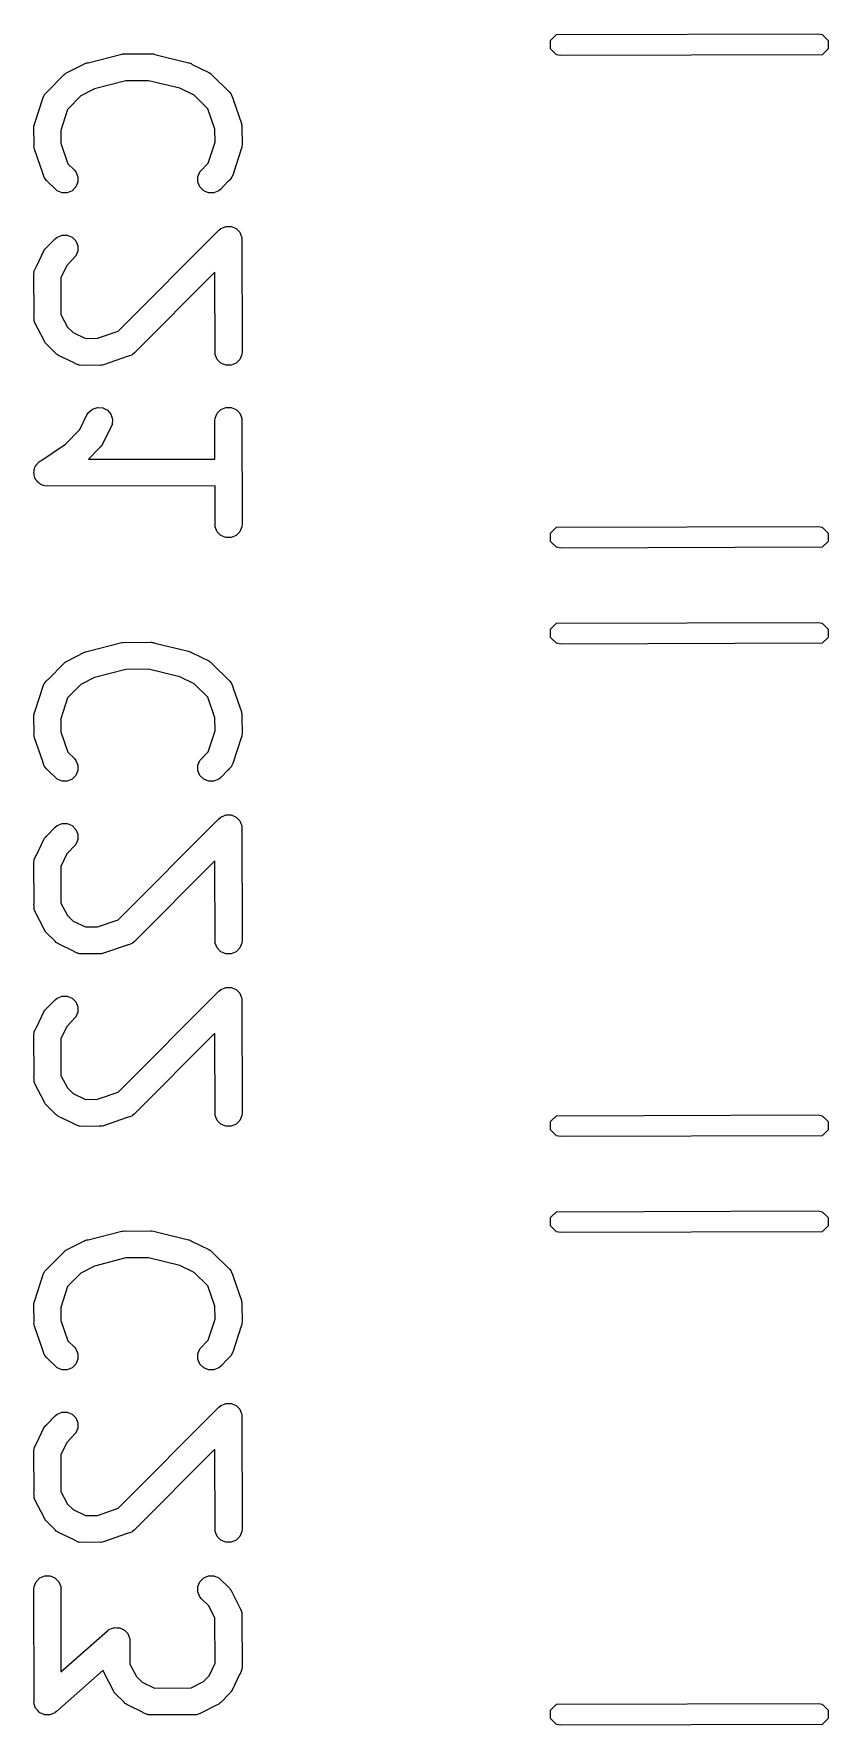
# Model space of a CAD drawing. Extents: x 195 to 310, y -208 to -141.
# Drawn here: x 230.38 to 234.77, y -183.92 to -174.58 of the extents above; entities that cross this region are included whole.
import ezdxf

# ---------------------------------------------------------------- set-up
doc = ezdxf.new("R2010")
doc.units = 0
doc.layers.add('BLACK', color=7, linetype='CONTINUOUS')

msp = doc.modelspace()

# ---------------------------------------------------------------- linework, layer by layer
at = {"layer": 'BLACK', "linetype": 'CONTINUOUS'}
for p, q in [((233.233315, -174.617039), (233.265787, -174.584567)), ((233.233315, -174.662961), (233.233315, -174.617039)), ((233.265787, -174.584567), (234.711252, -174.58)), ((234.711252, -174.58), (234.734213, -174.584567)), ((234.734213, -174.584567), (234.766685, -174.617039)), ((234.766685, -174.617039), (234.766685, -174.662961)), ((230.564823, -174.79407), (230.659373, -174.745382)), ((230.659373, -174.745382), (230.660442, -174.744972)), ((230.660442, -174.744972), (230.660878, -174.74465)), ((230.660878, -174.74465), (230.662121, -174.74433)), ((230.662121, -174.74433), (230.673104, -174.740127)), ((230.673104, -174.740127), (230.680501, -174.739601)), ((230.680501, -174.739601), (230.8652, -174.692084)), ((230.8652, -174.692084), (230.867736, -174.691708)), ((230.867736, -174.691708), (230.868758, -174.691286)), ((230.868758, -174.691286), (230.870719, -174.691268)), ((230.870719, -174.691268), (230.879744, -174.689934)), ((230.879744, -174.689934), (230.887667, -174.691112)), ((230.887667, -174.691112), (231.026247, -174.689845)), ((231.026247, -174.689845), (231.0288, -174.690096)), ((231.0288, -174.690096), (231.029893, -174.689934)), ((231.029893, -174.689934), (231.031764, -174.690388)), ((231.031764, -174.690388), (231.040879, -174.691286)), ((231.040879, -174.691286), (231.048547, -174.694462)), ((231.048547, -174.694462), (231.234913, -174.739703)), ((231.234913, -174.739703), (231.235992, -174.740088)), ((231.235992, -174.740088), (231.236532, -174.740127)), ((231.236532, -174.740127), (231.237739, -174.740712)), ((231.237739, -174.740712), (231.248759, -174.74465)), ((231.248759, -174.74465), (231.25427, -174.748734)), ((231.25427, -174.748734), (231.345502, -174.793001)), ((233.265787, -174.695433), (233.233315, -174.662961)), ((233.288748, -174.7), (233.265787, -174.695433)), ((234.734213, -174.695433), (233.288748, -174.7)), ((234.766685, -174.662961), (234.734213, -174.695433)), ((230.458158, -174.89522), (230.544643, -174.80705)), ((230.544643, -174.80705), (230.550393, -174.802329)), ((230.550393, -174.802329), (230.551692, -174.800833)), ((230.551692, -174.800833), (230.553102, -174.800106)), ((230.553102, -174.800106), (230.556008, -174.797722)), ((230.556008, -174.797722), (230.564823, -174.79407)), ((230.887645, -174.839806), (230.714215, -174.884424)), ((231.012417, -174.838664), (230.887645, -174.839806)), ((231.18554, -174.88069), (231.012417, -174.838664)), ((231.345502, -174.793001), (231.351798, -174.796964)), ((231.351798, -174.796964), (231.353628, -174.797722)), ((231.353628, -174.797722), (231.354748, -174.79882)), ((231.354748, -174.79882), (231.357945, -174.800833)), ((231.357945, -174.800833), (231.364468, -174.808355)), ((231.364468, -174.808355), (231.460233, -174.902288)), ((230.385138, -175.074182), (230.431287, -174.931604)), ((230.431287, -174.931604), (230.437281, -174.918179)), ((230.437281, -174.918179), (230.439046, -174.916143)), ((230.439046, -174.916143), (230.440078, -174.913653)), ((230.440078, -174.913653), (230.449826, -174.903714)), ((230.449826, -174.903714), (230.456455, -174.896072)), ((230.456455, -174.896072), (230.458158, -174.89522)), ((230.63908, -174.923115), (230.56629, -174.997324)), ((230.714215, -174.884424), (230.63908, -174.923115)), ((231.26535, -174.919416), (231.18554, -174.88069)), ((231.341076, -174.993693), (231.26535, -174.919416)), ((231.460233, -174.902288), (231.469561, -174.913653)), ((231.469561, -174.913653), (231.470592, -174.916143)), ((231.470592, -174.916143), (231.472357, -174.918178)), ((231.472357, -174.918178), (231.476802, -174.931136)), ((231.476802, -174.931136), (231.480759, -174.940689)), ((230.56629, -174.997324), (230.528767, -175.113251)), ((231.379934, -175.106963), (231.341076, -174.993693)), ((231.480759, -174.940689), (231.480759, -174.942669)), ((231.480759, -174.942669), (231.52597, -175.07446)), ((230.379819, -175.098178), (230.380548, -175.090772)), ((230.381069, -175.193495), (230.379819, -175.098178)), ((230.380408, -175.088798), (230.380889, -175.087311)), ((230.380548, -175.090772), (230.380408, -175.088798)), ((230.380889, -175.087311), (230.38126, -175.083546)), ((230.38126, -175.083546), (230.385138, -175.074182)), ((230.528767, -175.113251), (230.529703, -175.184629)), ((231.38087, -175.178342), (231.379934, -175.106963)), ((231.52597, -175.07446), (231.527619, -175.081715)), ((231.527619, -175.081715), (231.528378, -175.083546)), ((231.528378, -175.083546), (231.528398, -175.085142)), ((231.528398, -175.085142), (231.52923, -175.088797)), ((231.52923, -175.088797), (231.528568, -175.098097)), ((231.528568, -175.098097), (231.529819, -175.193416)), ((230.380408, -175.202796), (230.381069, -175.193495)), ((230.381239, -175.20645), (230.380408, -175.202796)), ((230.38126, -175.208048), (230.381239, -175.20645)), ((230.382018, -175.209879), (230.38126, -175.208048)), ((230.383668, -175.217133), (230.382018, -175.209879)), ((230.428879, -175.348923), (230.383668, -175.217133)), ((230.529703, -175.184629), (230.568368, -175.297337)), ((231.343262, -175.294534), (231.38087, -175.178342)), ((231.5245, -175.217408), (231.478351, -175.35999)), ((231.528378, -175.208048), (231.5245, -175.217408)), ((231.528748, -175.204284), (231.528378, -175.208048)), ((231.52923, -175.202797), (231.528748, -175.204284)), ((231.529819, -175.193416), (231.529089, -175.200822)), ((231.529089, -175.200822), (231.52923, -175.202797)), ((230.568368, -175.297337), (230.60309, -175.330859)), ((231.29722, -175.342224), (231.343262, -175.294534)), ((230.428879, -175.350904), (230.428879, -175.348923)), ((230.432834, -175.360453), (230.428879, -175.350904)), ((230.437281, -175.373415), (230.432834, -175.360453)), ((230.439046, -175.37545), (230.437281, -175.373415)), ((230.440078, -175.377941), (230.439046, -175.37545)), ((230.449405, -175.389306), (230.440078, -175.377941)), ((230.508389, -175.446252), (230.449405, -175.389306)), ((230.60309, -175.330859), (230.612417, -175.342224)), ((230.612417, -175.342224), (230.623616, -175.36926)), ((230.623616, -175.398523), (230.612417, -175.425559)), ((230.623616, -175.36926), (230.623616, -175.398523)), ((231.286021, -175.36926), (231.29722, -175.342224)), ((231.286021, -175.398523), (231.286021, -175.36926)), ((231.297219, -175.425559), (231.286021, -175.398523)), ((231.452027, -175.3961), (231.412612, -175.436926)), ((231.453183, -175.395523), (231.452027, -175.3961)), ((231.458466, -175.389431), (231.453183, -175.395523)), ((231.46956, -175.377941), (231.458466, -175.389431)), ((231.47059, -175.375452), (231.46956, -175.377941)), ((231.472357, -175.373416), (231.47059, -175.375452)), ((231.478351, -175.35999), (231.472357, -175.373416)), ((230.535425, -175.457451), (230.508389, -175.446252)), ((230.564688, -175.457451), (230.535425, -175.457451)), ((230.591724, -175.446252), (230.564688, -175.457451)), ((230.612417, -175.425559), (230.591724, -175.446252)), ((231.317912, -175.446252), (231.297219, -175.425559)), ((231.344948, -175.457451), (231.317912, -175.446252)), ((231.374211, -175.457451), (231.344948, -175.457451)), ((231.401247, -175.446253), (231.374211, -175.457451)), ((231.412612, -175.436926), (231.401247, -175.446253)), ((230.845599, -176.22233), (231.401786, -175.664193)), ((231.401786, -175.664193), (231.413151, -175.654865)), ((231.413151, -175.654865), (231.432268, -175.646946)), ((231.432268, -175.646946), (231.440187, -175.643667)), ((231.440187, -175.643667), (231.469451, -175.643667)), ((231.469451, -175.643667), (231.496487, -175.654866)), ((231.496487, -175.654866), (231.51718, -175.675558)), ((231.51718, -175.675558), (231.523694, -175.691286)), ((230.435356, -175.778923), (230.43932, -175.772623)), ((230.43932, -175.772623), (230.440078, -175.770796)), ((230.440078, -175.770796), (230.441208, -175.769625)), ((230.441208, -175.769625), (230.443188, -175.76648)), ((230.443188, -175.76648), (230.449682, -175.760847)), ((230.449682, -175.760847), (230.497024, -175.711812)), ((230.497024, -175.711812), (230.508389, -175.702485)), ((230.508389, -175.702485), (230.535425, -175.691286)), ((230.535425, -175.691286), (230.564688, -175.691286)), ((230.564688, -175.691286), (230.591724, -175.702485)), ((230.591724, -175.702485), (230.612417, -175.723178)), ((230.612417, -175.723178), (230.623616, -175.750214)), ((230.623616, -175.750214), (230.623616, -175.779477)), ((231.523694, -175.691286), (231.528378, -175.702594)), ((231.528378, -175.702594), (231.529819, -176.336273)), ((230.388786, -175.874899), (230.392459, -175.866034)), ((230.392459, -175.866034), (230.393681, -175.864811)), ((230.393681, -175.864811), (230.435356, -175.778923)), ((230.561871, -175.858867), (230.528574, -175.927489)), ((230.612417, -175.806513), (230.561871, -175.858867)), ((230.623616, -175.779477), (230.612417, -175.806513)), ((230.379819, -175.907702), (230.38126, -175.89307)), ((230.381111, -176.134306), (230.379819, -175.907702)), ((230.38126, -175.89307), (230.382291, -175.89058)), ((230.382291, -175.89058), (230.382482, -175.887893)), ((230.382482, -175.887893), (230.388786, -175.874899)), ((230.528574, -175.927489), (230.52973, -176.130225)), ((231.380226, -175.896327), (230.936423, -176.341687)), ((231.38126, -176.350905), (231.380226, -175.896327)), ((230.380408, -176.136416), (230.381111, -176.134306)), ((230.381185, -176.147358), (230.380408, -176.136416)), ((230.38126, -176.160429), (230.381185, -176.147358)), ((230.52973, -176.130225), (230.565133, -176.198976)), ((230.382291, -176.162918), (230.38126, -176.160429)), ((230.382482, -176.165606), (230.382291, -176.162918)), ((230.387737, -176.179338), (230.382482, -176.165606)), ((230.436429, -176.273894), (230.387737, -176.179338)), ((230.565133, -176.198976), (230.596461, -176.229221)), ((230.596461, -176.229221), (230.66457, -176.262269)), ((230.731746, -176.261388), (230.845599, -176.22233)), ((230.440078, -176.282703), (230.436429, -176.273894)), ((230.44246, -176.285605), (230.440078, -176.282703)), ((230.443188, -176.287019), (230.44246, -176.285605)), ((230.444686, -176.288318), (230.443188, -176.287019)), ((230.449405, -176.294068), (230.444686, -176.288318)), ((230.49844, -176.341409), (230.449405, -176.294068)), ((230.66457, -176.262269), (230.731746, -176.261388)), ((231.529819, -176.336273), (231.528378, -176.350905)), ((230.504073, -176.347904), (230.49844, -176.341409)), ((230.507218, -176.349883), (230.504073, -176.347904)), ((230.508389, -176.351014), (230.507218, -176.349883)), ((230.510216, -176.351771), (230.508389, -176.351014)), ((230.516516, -176.355736), (230.510216, -176.351771)), ((230.602405, -176.397411), (230.516516, -176.355736)), ((230.603627, -176.398633), (230.602405, -176.397411)), ((230.612486, -176.402302), (230.603627, -176.398633)), ((230.625485, -176.40861), (230.612486, -176.402302)), ((230.628174, -176.408801), (230.625485, -176.40861)), ((230.630663, -176.409832), (230.628174, -176.408801)), ((230.645295, -176.411273), (230.630663, -176.409832)), ((230.740612, -176.410022), (230.645295, -176.411273)), ((230.749913, -176.410684), (230.740612, -176.410022)), ((230.753567, -176.409852), (230.749913, -176.410684)), ((230.755165, -176.409832), (230.753567, -176.409852)), ((230.756996, -176.409073), (230.755165, -176.409832)), ((230.76425, -176.407424), (230.756996, -176.409073)), ((230.89604, -176.362213), (230.76425, -176.407424)), ((230.898021, -176.362213), (230.89604, -176.362213)), ((230.90757, -176.358257), (230.898021, -176.362213)), ((230.920532, -176.353811), (230.90757, -176.358257)), ((230.922567, -176.352045), (230.920532, -176.353811)), ((230.925058, -176.351014), (230.922567, -176.352045)), ((230.936423, -176.341687), (230.925058, -176.351014)), ((231.392459, -176.377941), (231.38126, -176.350905)), ((231.413151, -176.398633), (231.392459, -176.377941)), ((231.440187, -176.409832), (231.413151, -176.398633)), ((231.469451, -176.409832), (231.440187, -176.409832)), ((231.496487, -176.398633), (231.469451, -176.409832)), ((231.517179, -176.377941), (231.496487, -176.398633)), ((231.528378, -176.350905), (231.517179, -176.377941)), ((230.633581, -176.765853), (230.673451, -176.683685)), ((230.673451, -176.683685), (230.681283, -176.671242)), ((230.681283, -176.671242), (230.703391, -176.652069)), ((230.703391, -176.652069), (230.731152, -176.642815)), ((230.731152, -176.642815), (230.760342, -176.644889)), ((230.760342, -176.644889), (230.786517, -176.657977)), ((230.786517, -176.657977), (230.80569, -176.680084)), ((230.80569, -176.680084), (230.814944, -176.707846)), ((230.814944, -176.707846), (230.81287, -176.737036)), ((231.379819, -176.717226), (231.38126, -176.702594)), ((231.38126, -176.702594), (231.392459, -176.675558)), ((231.392459, -176.675558), (231.413151, -176.654866)), ((231.413151, -176.654866), (231.440187, -176.643667)), ((231.440187, -176.643667), (231.469451, -176.643667)), ((231.469451, -176.643667), (231.496487, -176.654866)), ((231.496487, -176.654866), (231.517179, -176.675558)), ((231.517179, -176.675558), (231.528378, -176.702594)), ((231.528378, -176.702594), (231.529819, -177.288654)), ((230.554825, -176.846144), (230.633581, -176.765853)), ((230.81287, -176.737036), (230.759996, -176.846005)), ((231.380337, -176.928045), (231.379819, -176.717226)), ((230.419238, -176.938058), (230.554825, -176.846144)), ((230.744646, -176.864967), (230.6818, -176.929037)), ((230.752164, -176.858448), (230.744646, -176.864967)), ((230.754174, -176.855254), (230.752164, -176.858448)), ((230.755275, -176.854132), (230.754174, -176.855254)), ((230.756033, -176.852299), (230.755275, -176.854132)), ((230.759996, -176.846005), (230.756033, -176.852299)), ((230.38126, -176.988308), (230.384101, -176.981447)), ((230.38126, -176.995656), (230.38126, -176.988308)), ((230.384101, -176.981447), (230.385558, -176.974167)), ((230.385558, -176.974167), (230.389646, -176.968061)), ((230.389646, -176.968061), (230.392459, -176.961272)), ((230.392459, -176.961272), (230.397709, -176.956021)), ((230.397709, -176.956021), (230.401841, -176.949852)), ((230.401841, -176.949852), (230.408168, -176.945562)), ((230.408168, -176.945562), (230.413151, -176.94058)), ((230.413151, -176.94058), (230.419238, -176.938058)), ((230.6818, -176.929037), (231.380337, -176.928045)), ((230.379819, -177.002861), (230.38126, -176.995656)), ((230.38126, -177.010145), (230.379819, -177.002861)), ((230.38126, -177.017572), (230.38126, -177.010145)), ((230.384072, -177.02436), (230.38126, -177.017572)), ((230.385498, -177.031569), (230.384072, -177.02436)), ((230.389617, -177.037747), (230.385498, -177.031569)), ((230.392459, -177.044608), (230.389617, -177.037747)), ((230.397654, -177.049803), (230.392459, -177.044608)), ((230.401731, -177.055918), (230.397654, -177.049803)), ((230.4079, -177.060049), (230.401731, -177.055918)), ((230.413151, -177.0653), (230.4079, -177.060049)), ((230.41994, -177.068112), (230.413151, -177.0653)), ((230.426046, -177.072201), (230.41994, -177.068112)), ((230.433326, -177.073657), (230.426046, -177.072201)), ((230.440187, -177.076499), (230.433326, -177.073657)), ((230.454663, -177.077924), (230.440187, -177.076499)), ((230.45474, -177.07794), (230.454663, -177.077924)), ((230.454766, -177.077934), (230.45474, -177.07794)), ((230.454819, -177.07794), (230.454766, -177.077934)), ((231.380702, -177.076625), (230.454819, -177.07794)), ((231.38126, -177.303286), (231.380702, -177.076625)), ((231.392459, -177.330322), (231.38126, -177.303286)), ((231.413151, -177.351014), (231.392459, -177.330322)), ((231.440187, -177.362213), (231.413151, -177.351014)), ((231.469451, -177.362213), (231.440187, -177.362213)), ((231.496487, -177.351014), (231.469451, -177.362213)), ((231.517179, -177.330322), (231.496487, -177.351014)), ((231.528378, -177.303286), (231.517179, -177.330322)), ((231.529819, -177.288654), (231.528378, -177.303286)), ((233.233315, -177.337039), (233.265787, -177.304567)), ((233.233315, -177.382961), (233.233315, -177.337039)), ((233.265787, -177.304567), (234.711252, -177.3)), ((234.711252, -177.3), (234.734213, -177.304567)), ((234.734213, -177.304567), (234.766685, -177.337039)), ((234.766685, -177.337039), (234.766685, -177.382961)), ((233.265787, -177.415433), (233.233315, -177.382961)), ((233.288748, -177.42), (233.265787, -177.415433)), ((234.734213, -177.415433), (233.288748, -177.42)), ((234.766685, -177.382961), (234.734213, -177.415433)), ((233.265787, -177.834567), (234.711252, -177.83)), ((234.711252, -177.83), (234.734213, -177.834567)), ((233.233315, -177.867039), (233.265787, -177.834567)), ((233.233315, -177.912961), (233.233315, -177.867039)), ((233.265787, -177.945433), (233.233315, -177.912961)), ((234.734213, -177.834567), (234.766685, -177.867039)), ((234.766685, -177.912961), (234.734213, -177.945433)), ((234.766685, -177.867039), (234.766685, -177.912961)), ((230.564823, -178.04407), (230.659373, -177.995382)), ((230.659373, -177.995382), (230.660442, -177.994972)), ((230.660442, -177.994972), (230.660878, -177.99465)), ((230.660878, -177.99465), (230.662121, -177.99433)), ((230.662121, -177.99433), (230.673104, -177.990127)), ((230.673104, -177.990127), (230.680501, -177.989601)), ((230.680501, -177.989601), (230.8652, -177.942084)), ((230.8652, -177.942084), (230.867736, -177.941708)), ((230.867736, -177.941708), (230.868758, -177.941286)), ((230.868758, -177.941286), (230.870719, -177.941268)), ((230.870719, -177.941268), (230.879744, -177.939934)), ((230.879744, -177.939934), (230.887667, -177.941112)), ((230.887667, -177.941112), (231.026247, -177.939845)), ((231.026247, -177.939845), (231.0288, -177.940096)), ((231.0288, -177.940096), (231.029893, -177.939934)), ((231.029893, -177.939934), (231.031764, -177.940388)), ((231.031764, -177.940388), (231.040879, -177.941286)), ((231.040879, -177.941286), (231.048547, -177.944462)), ((231.048547, -177.944462), (231.234913, -177.989703)), ((231.234913, -177.989703), (231.235992, -177.990088)), ((231.235992, -177.990088), (231.236532, -177.990127)), ((231.236532, -177.990127), (231.237739, -177.990712)), ((231.237739, -177.990712), (231.248759, -177.99465)), ((231.248759, -177.99465), (231.25427, -177.998734)), ((231.25427, -177.998734), (231.345502, -178.043001)), ((233.288748, -177.95), (233.265787, -177.945433)), ((234.734213, -177.945433), (233.288748, -177.95)), ((230.458158, -178.14522), (230.544643, -178.05705)), ((230.544643, -178.05705), (230.550393, -178.052329)), ((230.550393, -178.052329), (230.551692, -178.050833)), ((230.551692, -178.050833), (230.553102, -178.050106)), ((230.553102, -178.050106), (230.556008, -178.047722)), ((230.556008, -178.047722), (230.564823, -178.04407)), ((230.887645, -178.089806), (230.714215, -178.134424)), ((231.012417, -178.088664), (230.887645, -178.089806)), ((231.18554, -178.13069), (231.012417, -178.088664)), ((231.345502, -178.043001), (231.351798, -178.046964)), ((231.351798, -178.046964), (231.353628, -178.047722)), ((231.353628, -178.047722), (231.354748, -178.04882)), ((231.354748, -178.04882), (231.357945, -178.050833)), ((231.357945, -178.050833), (231.364468, -178.058355)), ((231.364468, -178.058355), (231.460233, -178.152288)), ((230.385138, -178.324182), (230.431287, -178.181604)), ((230.431287, -178.181604), (230.437281, -178.168179)), ((230.437281, -178.168179), (230.439046, -178.166143)), ((230.439046, -178.166143), (230.440078, -178.163653)), ((230.440078, -178.163653), (230.449826, -178.153714)), ((230.449826, -178.153714), (230.456455, -178.146072)), ((230.456455, -178.146072), (230.458158, -178.14522)), ((230.63908, -178.173115), (230.56629, -178.247324)), ((230.714215, -178.134424), (230.63908, -178.173115)), ((231.26535, -178.169416), (231.18554, -178.13069)), ((231.341076, -178.243693), (231.26535, -178.169416)), ((231.460233, -178.152288), (231.469561, -178.163653)), ((231.469561, -178.163653), (231.470592, -178.166143)), ((231.470592, -178.166143), (231.472357, -178.168178)), ((231.472357, -178.168178), (231.476802, -178.181136)), ((231.476802, -178.181136), (231.480759, -178.190689)), ((231.480759, -178.190689), (231.480759, -178.192669)), ((231.480759, -178.192669), (231.52597, -178.32446)), ((230.56629, -178.247324), (230.528767, -178.363251)), ((231.379934, -178.356963), (231.341076, -178.243693)), ((230.379819, -178.348178), (230.380548, -178.340772)), ((230.381069, -178.443495), (230.379819, -178.348178)), ((230.380408, -178.338798), (230.380889, -178.337311)), ((230.380548, -178.340772), (230.380408, -178.338798)), ((230.380889, -178.337311), (230.38126, -178.333546)), ((230.38126, -178.333546), (230.385138, -178.324182)), ((230.528767, -178.363251), (230.529703, -178.434629)), ((231.38087, -178.428342), (231.379934, -178.356963)), ((231.52597, -178.32446), (231.527619, -178.331715)), ((231.527619, -178.331715), (231.528378, -178.333546)), ((231.528378, -178.333546), (231.528398, -178.335142)), ((231.528398, -178.335142), (231.52923, -178.338797)), ((231.52923, -178.338797), (231.528568, -178.348097)), ((231.528568, -178.348097), (231.529819, -178.443416)), ((230.380408, -178.452796), (230.381069, -178.443495)), ((230.381239, -178.45645), (230.380408, -178.452796)), ((230.38126, -178.458048), (230.381239, -178.45645)), ((230.382018, -178.459879), (230.38126, -178.458048)), ((230.383668, -178.467133), (230.382018, -178.459879)), ((230.428879, -178.598923), (230.383668, -178.467133)), ((230.529703, -178.434629), (230.568368, -178.547337)), ((231.343262, -178.544534), (231.38087, -178.428342)), ((231.5245, -178.467408), (231.478351, -178.60999)), ((231.528378, -178.458048), (231.5245, -178.467408)), ((231.528748, -178.454284), (231.528378, -178.458048)), ((231.52923, -178.452797), (231.528748, -178.454284)), ((231.529819, -178.443416), (231.529089, -178.450822)), ((231.529089, -178.450822), (231.52923, -178.452797)), ((230.568368, -178.547337), (230.60309, -178.580859)), ((231.29722, -178.592224), (231.343262, -178.544534)), ((230.428879, -178.600904), (230.428879, -178.598923)), ((230.432834, -178.610453), (230.428879, -178.600904)), ((230.437281, -178.623415), (230.432834, -178.610453)), ((230.439046, -178.62545), (230.437281, -178.623415)), ((230.440078, -178.627941), (230.439046, -178.62545)), ((230.449405, -178.639306), (230.440078, -178.627941)), ((230.508389, -178.696252), (230.449405, -178.639306)), ((230.60309, -178.580859), (230.612417, -178.592224)), ((230.612417, -178.592224), (230.623616, -178.61926)), ((230.623616, -178.648523), (230.612417, -178.675559)), ((230.623616, -178.61926), (230.623616, -178.648523)), ((231.286021, -178.61926), (231.29722, -178.592224)), ((231.286021, -178.648523), (231.286021, -178.61926)), ((231.297219, -178.675559), (231.286021, -178.648523)), ((231.452027, -178.6461), (231.412612, -178.686926)), ((231.453183, -178.645523), (231.452027, -178.6461)), ((231.458466, -178.639431), (231.453183, -178.645523)), ((231.46956, -178.627941), (231.458466, -178.639431)), ((231.47059, -178.625452), (231.46956, -178.627941)), ((231.472357, -178.623416), (231.47059, -178.625452)), ((231.478351, -178.60999), (231.472357, -178.623416)), ((230.535425, -178.707451), (230.508389, -178.696252)), ((230.564688, -178.707451), (230.535425, -178.707451)), ((230.591724, -178.696252), (230.564688, -178.707451)), ((230.612417, -178.675559), (230.591724, -178.696252)), ((231.317912, -178.696252), (231.297219, -178.675559)), ((231.344948, -178.707451), (231.317912, -178.696252)), ((231.374211, -178.707451), (231.344948, -178.707451)), ((231.401247, -178.696253), (231.374211, -178.707451)), ((231.412612, -178.686926), (231.401247, -178.696253)), ((230.497024, -178.961812), (230.508389, -178.952485)), ((230.508389, -178.952485), (230.535425, -178.941286)), ((230.535425, -178.941286), (230.564688, -178.941286)), ((230.564688, -178.941286), (230.591724, -178.952485)), ((230.591724, -178.952485), (230.612417, -178.973178)), ((230.845599, -179.47233), (231.401786, -178.914193)), ((231.401786, -178.914193), (231.413151, -178.904865)), ((231.413151, -178.904865), (231.432268, -178.896946)), ((231.432268, -178.896946), (231.440187, -178.893667)), ((231.440187, -178.893667), (231.469451, -178.893667)), ((231.469451, -178.893667), (231.496487, -178.904866)), ((231.496487, -178.904866), (231.51718, -178.925558)), ((231.51718, -178.925558), (231.523694, -178.941286)), ((231.523694, -178.941286), (231.528378, -178.952594)), ((231.528378, -178.952594), (231.529819, -179.586273)), ((230.393681, -179.114811), (230.435356, -179.028923)), ((230.435356, -179.028923), (230.43932, -179.022623)), ((230.43932, -179.022623), (230.440078, -179.020796)), ((230.440078, -179.020796), (230.441208, -179.019625)), ((230.441208, -179.019625), (230.443188, -179.01648)), ((230.443188, -179.01648), (230.449682, -179.010847)), ((230.449682, -179.010847), (230.497024, -178.961812)), ((230.612417, -178.973178), (230.623616, -179.000214)), ((230.623616, -179.029477), (230.612417, -179.056513)), ((230.623616, -179.000214), (230.623616, -179.029477)), ((230.38126, -179.14307), (230.382291, -179.14058)), ((230.382291, -179.14058), (230.382482, -179.137893)), ((230.382482, -179.137893), (230.388786, -179.124899)), ((230.388786, -179.124899), (230.392459, -179.116034)), ((230.392459, -179.116034), (230.393681, -179.114811)), ((230.561871, -179.108867), (230.528574, -179.177489)), ((230.612417, -179.056513), (230.561871, -179.108867)), ((230.379819, -179.157702), (230.38126, -179.14307)), ((230.381111, -179.384306), (230.379819, -179.157702)), ((230.528574, -179.177489), (230.52973, -179.380225)), ((231.380226, -179.146327), (230.936423, -179.591687)), ((231.38126, -179.600905), (231.380226, -179.146327)), ((230.380408, -179.386416), (230.381111, -179.384306)), ((230.381185, -179.397358), (230.380408, -179.386416)), ((230.38126, -179.410429), (230.381185, -179.397358)), ((230.382291, -179.412918), (230.38126, -179.410429)), ((230.382482, -179.415606), (230.382291, -179.412918)), ((230.387737, -179.429338), (230.382482, -179.415606)), ((230.52973, -179.380225), (230.565133, -179.448976)), ((230.436429, -179.523894), (230.387737, -179.429338)), ((230.565133, -179.448976), (230.596461, -179.479221)), ((230.596461, -179.479221), (230.66457, -179.512269)), ((230.66457, -179.512269), (230.731746, -179.511388)), ((230.731746, -179.511388), (230.845599, -179.47233)), ((230.440078, -179.532703), (230.436429, -179.523894)), ((230.44246, -179.535605), (230.440078, -179.532703)), ((230.443188, -179.537019), (230.44246, -179.535605)), ((230.444686, -179.538318), (230.443188, -179.537019)), ((230.449405, -179.544068), (230.444686, -179.538318)), ((230.49844, -179.591409), (230.449405, -179.544068)), ((230.504073, -179.597904), (230.49844, -179.591409)), ((230.507218, -179.599883), (230.504073, -179.597904)), ((230.508389, -179.601014), (230.507218, -179.599883)), ((230.510216, -179.601771), (230.508389, -179.601014)), ((230.516516, -179.605736), (230.510216, -179.601771)), ((230.602405, -179.647411), (230.516516, -179.605736)), ((230.920532, -179.603811), (230.90757, -179.608257)), ((230.922567, -179.602045), (230.920532, -179.603811)), ((230.925058, -179.601014), (230.922567, -179.602045)), ((230.936423, -179.591687), (230.925058, -179.601014)), ((231.392459, -179.627941), (231.38126, -179.600905)), ((231.528378, -179.600905), (231.517179, -179.627941)), ((231.529819, -179.586273), (231.528378, -179.600905)), ((230.603627, -179.648633), (230.602405, -179.647411)), ((230.612486, -179.652302), (230.603627, -179.648633)), ((230.625485, -179.65861), (230.612486, -179.652302)), ((230.628174, -179.658801), (230.625485, -179.65861)), ((230.630663, -179.659832), (230.628174, -179.658801)), ((230.645295, -179.661273), (230.630663, -179.659832)), ((230.740612, -179.660022), (230.645295, -179.661273)), ((230.749913, -179.660684), (230.740612, -179.660022)), ((230.753567, -179.659852), (230.749913, -179.660684)), ((230.755165, -179.659832), (230.753567, -179.659852)), ((230.756996, -179.659073), (230.755165, -179.659832)), ((230.76425, -179.657424), (230.756996, -179.659073)), ((230.89604, -179.612213), (230.76425, -179.657424)), ((230.898021, -179.612213), (230.89604, -179.612213)), ((230.90757, -179.608257), (230.898021, -179.612213)), ((231.413151, -179.648633), (231.392459, -179.627941)), ((231.440187, -179.659832), (231.413151, -179.648633)), ((231.469451, -179.659832), (231.440187, -179.659832)), ((231.496487, -179.648633), (231.469451, -179.659832)), ((231.517179, -179.627941), (231.496487, -179.648633)), ((230.845599, -180.424711), (231.401786, -179.866574)), ((231.401786, -179.866574), (231.413151, -179.857246)), ((231.413151, -179.857246), (231.432268, -179.849327)), ((231.432268, -179.849327), (231.440187, -179.846048)), ((231.440187, -179.846048), (231.469451, -179.846048)), ((231.469451, -179.846048), (231.496487, -179.857247)), ((231.496487, -179.857247), (231.51718, -179.877939)), ((231.51718, -179.877939), (231.523694, -179.893667)), ((230.393681, -180.067192), (230.435356, -179.981304)), ((230.435356, -179.981304), (230.43932, -179.975004)), ((230.43932, -179.975004), (230.440078, -179.973177)), ((230.440078, -179.973177), (230.441208, -179.972006)), ((230.441208, -179.972006), (230.443188, -179.968861)), ((230.443188, -179.968861), (230.449682, -179.963228)), ((230.449682, -179.963228), (230.497024, -179.914193)), ((230.497024, -179.914193), (230.508389, -179.904866)), ((230.508389, -179.904866), (230.535425, -179.893667)), ((230.535425, -179.893667), (230.564688, -179.893667)), ((230.564688, -179.893667), (230.591724, -179.904866)), ((230.591724, -179.904866), (230.612417, -179.925559)), ((230.612417, -179.925559), (230.623616, -179.952595)), ((230.623616, -179.952595), (230.623616, -179.981858)), ((231.523694, -179.893667), (231.528378, -179.904975)), ((231.528378, -179.904975), (231.529819, -180.538654)), ((230.388786, -180.07728), (230.392459, -180.068415)), ((230.392459, -180.068415), (230.393681, -180.067192)), ((230.561871, -180.061248), (230.528574, -180.12987)), ((230.612417, -180.008894), (230.561871, -180.061248)), ((230.623616, -179.981858), (230.612417, -180.008894)), ((230.379819, -180.110083), (230.38126, -180.095451)), ((230.381111, -180.336687), (230.379819, -180.110083)), ((230.38126, -180.095451), (230.382291, -180.092961)), ((230.382291, -180.092961), (230.382482, -180.090274)), ((230.382482, -180.090274), (230.388786, -180.07728)), ((230.528574, -180.12987), (230.52973, -180.332606)), ((231.380226, -180.098708), (230.936423, -180.544068)), ((231.38126, -180.553286), (231.380226, -180.098708)), ((230.380408, -180.338797), (230.381111, -180.336687)), ((230.381185, -180.349739), (230.380408, -180.338797)), ((230.38126, -180.36281), (230.381185, -180.349739)), ((230.52973, -180.332606), (230.565133, -180.401357)), ((230.382291, -180.365299), (230.38126, -180.36281)), ((230.382482, -180.367987), (230.382291, -180.365299)), ((230.387737, -180.381719), (230.382482, -180.367987)), ((230.436429, -180.476275), (230.387737, -180.381719)), ((230.565133, -180.401357), (230.596461, -180.431602)), ((230.596461, -180.431602), (230.66457, -180.46465)), ((230.731746, -180.463769), (230.845599, -180.424711)), ((230.440078, -180.485084), (230.436429, -180.476275)), ((230.44246, -180.487986), (230.440078, -180.485084)), ((230.443188, -180.4894), (230.44246, -180.487986)), ((230.444686, -180.490699), (230.443188, -180.4894)), ((230.449405, -180.496449), (230.444686, -180.490699)), ((230.49844, -180.54379), (230.449405, -180.496449)), ((230.66457, -180.46465), (230.731746, -180.463769)), ((231.529819, -180.538654), (231.528378, -180.553286)), ((230.504073, -180.550285), (230.49844, -180.54379)), ((230.507218, -180.552264), (230.504073, -180.550285)), ((230.508389, -180.553395), (230.507218, -180.552264)), ((230.510216, -180.554152), (230.508389, -180.553395)), ((230.516516, -180.558117), (230.510216, -180.554152)), ((230.602405, -180.599792), (230.516516, -180.558117)), ((230.603627, -180.601014), (230.602405, -180.599792)), ((230.612486, -180.604683), (230.603627, -180.601014)), ((230.625485, -180.610991), (230.612486, -180.604683)), ((230.628174, -180.611182), (230.625485, -180.610991)), ((230.630663, -180.612213), (230.628174, -180.611182)), ((230.645295, -180.613654), (230.630663, -180.612213)), ((230.740612, -180.612403), (230.645295, -180.613654)), ((230.749913, -180.613065), (230.740612, -180.612403)), ((230.753567, -180.612233), (230.749913, -180.613065)), ((230.755165, -180.612213), (230.753567, -180.612233)), ((230.756996, -180.611454), (230.755165, -180.612213)), ((230.76425, -180.609805), (230.756996, -180.611454)), ((230.89604, -180.564594), (230.76425, -180.609805)), ((230.898021, -180.564594), (230.89604, -180.564594)), ((230.90757, -180.560638), (230.898021, -180.564594)), ((230.920532, -180.556192), (230.90757, -180.560638)), ((230.922567, -180.554426), (230.920532, -180.556192)), ((230.925058, -180.553395), (230.922567, -180.554426)), ((230.936423, -180.544068), (230.925058, -180.553395)), ((231.392459, -180.580322), (231.38126, -180.553286)), ((231.413151, -180.601014), (231.392459, -180.580322)), ((231.440187, -180.612213), (231.413151, -180.601014)), ((231.469451, -180.612213), (231.440187, -180.612213)), ((231.496487, -180.601014), (231.469451, -180.612213)), ((231.517179, -180.580322), (231.496487, -180.601014)), ((231.528378, -180.553286), (231.517179, -180.580322)), ((233.233315, -180.587039), (233.265787, -180.554567)), ((233.233315, -180.632961), (233.233315, -180.587039)), ((233.265787, -180.665433), (233.233315, -180.632961)), ((233.265787, -180.554567), (234.711252, -180.55)), ((234.711252, -180.55), (234.734213, -180.554567)), ((234.734213, -180.554567), (234.766685, -180.587039)), ((234.766685, -180.632961), (234.734213, -180.665433)), ((234.766685, -180.587039), (234.766685, -180.632961)), ((233.288748, -180.67), (233.265787, -180.665433)), ((234.734213, -180.665433), (233.288748, -180.67)), ((233.233315, -181.117039), (233.265787, -181.084567)), ((233.265787, -181.084567), (234.711252, -181.08)), ((234.711252, -181.08), (234.734213, -181.084567)), ((234.734213, -181.084567), (234.766685, -181.117039)), ((230.680501, -181.239601), (230.8652, -181.192084)), ((230.8652, -181.192084), (230.867736, -181.191708)), ((230.867736, -181.191708), (230.868758, -181.191286)), ((230.868758, -181.191286), (230.870719, -181.191268)), ((230.870719, -181.191268), (230.879744, -181.189934)), ((230.879744, -181.189934), (230.887667, -181.191112)), ((230.887667, -181.191112), (231.026247, -181.189845)), ((231.026247, -181.189845), (231.0288, -181.190096)), ((231.0288, -181.190096), (231.029893, -181.189934)), ((231.029893, -181.189934), (231.031764, -181.190388)), ((231.031764, -181.190388), (231.040879, -181.191286)), ((231.040879, -181.191286), (231.048547, -181.194462)), ((231.048547, -181.194462), (231.234913, -181.239703)), ((233.233315, -181.162961), (233.233315, -181.117039)), ((233.265787, -181.195433), (233.233315, -181.162961)), ((233.288748, -181.2), (233.265787, -181.195433)), ((234.734213, -181.195433), (233.288748, -181.2)), ((234.766685, -181.162961), (234.734213, -181.195433)), ((234.766685, -181.117039), (234.766685, -181.162961)), ((230.564823, -181.29407), (230.659373, -181.245382)), ((230.659373, -181.245382), (230.660442, -181.244972)), ((230.660442, -181.244972), (230.660878, -181.24465)), ((230.660878, -181.24465), (230.662121, -181.24433)), ((230.662121, -181.24433), (230.673104, -181.240127)), ((230.673104, -181.240127), (230.680501, -181.239601)), ((231.234913, -181.239703), (231.235992, -181.240088)), ((231.235992, -181.240088), (231.236532, -181.240127)), ((231.236532, -181.240127), (231.237739, -181.240712)), ((231.237739, -181.240712), (231.248759, -181.24465)), ((231.248759, -181.24465), (231.25427, -181.248734)), ((231.25427, -181.248734), (231.345502, -181.293001)), ((230.458158, -181.39522), (230.544643, -181.30705)), ((230.544643, -181.30705), (230.550393, -181.302329)), ((230.550393, -181.302329), (230.551692, -181.300833)), ((230.551692, -181.300833), (230.553102, -181.300106)), ((230.553102, -181.300106), (230.556008, -181.297722)), ((230.556008, -181.297722), (230.564823, -181.29407)), ((230.887645, -181.339806), (230.714215, -181.384424)), ((231.012417, -181.338664), (230.887645, -181.339806)), ((231.18554, -181.38069), (231.012417, -181.338664)), ((231.26535, -181.419416), (231.18554, -181.38069)), ((231.345502, -181.293001), (231.351798, -181.296964)), ((231.351798, -181.296964), (231.353628, -181.297722)), ((231.353628, -181.297722), (231.354748, -181.29882)), ((231.354748, -181.29882), (231.357945, -181.300833)), ((231.357945, -181.300833), (231.364468, -181.308355)), ((231.364468, -181.308355), (231.460233, -181.402288)), ((230.385138, -181.574182), (230.431287, -181.431604)), ((230.431287, -181.431604), (230.437281, -181.418179)), ((230.437281, -181.418179), (230.439046, -181.416143)), ((230.439046, -181.416143), (230.440078, -181.413653)), ((230.440078, -181.413653), (230.449826, -181.403714)), ((230.449826, -181.403714), (230.456455, -181.396072)), ((230.456455, -181.396072), (230.458158, -181.39522)), ((230.63908, -181.423115), (230.56629, -181.497324)), ((230.714215, -181.384424), (230.63908, -181.423115)), ((231.341076, -181.493693), (231.26535, -181.419416)), ((231.460233, -181.402288), (231.469561, -181.413653)), ((231.469561, -181.413653), (231.470592, -181.416143)), ((231.470592, -181.416143), (231.472357, -181.418178)), ((231.472357, -181.418178), (231.476802, -181.431136)), ((231.476802, -181.431136), (231.480759, -181.440689)), ((231.480759, -181.440689), (231.480759, -181.442669)), ((231.480759, -181.442669), (231.52597, -181.57446)), ((230.56629, -181.497324), (230.528767, -181.613251)), ((231.379934, -181.606963), (231.341076, -181.493693)), ((230.379819, -181.598178), (230.380548, -181.590772)), ((230.381069, -181.693495), (230.379819, -181.598178)), ((230.380408, -181.588798), (230.380889, -181.587311)), ((230.380548, -181.590772), (230.380408, -181.588798)), ((230.380889, -181.587311), (230.38126, -181.583546)), ((230.38126, -181.583546), (230.385138, -181.574182)), ((230.528767, -181.613251), (230.529703, -181.684629)), ((231.38087, -181.678342), (231.379934, -181.606963)), ((231.52597, -181.57446), (231.527619, -181.581715)), ((231.527619, -181.581715), (231.528378, -181.583546)), ((231.528378, -181.583546), (231.528398, -181.585142)), ((231.528398, -181.585142), (231.52923, -181.588797)), ((231.52923, -181.588797), (231.528568, -181.598097)), ((231.528568, -181.598097), (231.529819, -181.693416)), ((230.380408, -181.702796), (230.381069, -181.693495)), ((230.381239, -181.70645), (230.380408, -181.702796)), ((230.38126, -181.708048), (230.381239, -181.70645)), ((230.382018, -181.709879), (230.38126, -181.708048)), ((230.383668, -181.717133), (230.382018, -181.709879)), ((230.428879, -181.848923), (230.383668, -181.717133)), ((230.529703, -181.684629), (230.568368, -181.797337)), ((231.343262, -181.794534), (231.38087, -181.678342)), ((231.5245, -181.717408), (231.478351, -181.85999)), ((231.528378, -181.708048), (231.5245, -181.717408)), ((231.528748, -181.704284), (231.528378, -181.708048)), ((231.52923, -181.702797), (231.528748, -181.704284)), ((231.529819, -181.693416), (231.529089, -181.700822)), ((231.529089, -181.700822), (231.52923, -181.702797)), ((230.428879, -181.850904), (230.428879, -181.848923)), ((230.568368, -181.797337), (230.60309, -181.830859)), ((230.60309, -181.830859), (230.612417, -181.842224)), ((230.612417, -181.842224), (230.623616, -181.86926)), ((231.286021, -181.86926), (231.29722, -181.842224)), ((231.29722, -181.842224), (231.343262, -181.794534)), ((230.432834, -181.860453), (230.428879, -181.850904)), ((230.437281, -181.873415), (230.432834, -181.860453)), ((230.439046, -181.87545), (230.437281, -181.873415)), ((230.440078, -181.877941), (230.439046, -181.87545)), ((230.449405, -181.889306), (230.440078, -181.877941)), ((230.508389, -181.946252), (230.449405, -181.889306)), ((230.612417, -181.925559), (230.591724, -181.946252)), ((230.623616, -181.898523), (230.612417, -181.925559)), ((230.623616, -181.86926), (230.623616, -181.898523)), ((231.286021, -181.898523), (231.286021, -181.86926)), ((231.297219, -181.925559), (231.286021, -181.898523)), ((231.317912, -181.946252), (231.297219, -181.925559)), ((231.412612, -181.936926), (231.401247, -181.946253)), ((231.452027, -181.8961), (231.412612, -181.936926)), ((231.453183, -181.895523), (231.452027, -181.8961)), ((231.458466, -181.889431), (231.453183, -181.895523)), ((231.46956, -181.877941), (231.458466, -181.889431)), ((231.47059, -181.875452), (231.46956, -181.877941)), ((231.472357, -181.873416), (231.47059, -181.875452)), ((231.478351, -181.85999), (231.472357, -181.873416)), ((230.535425, -181.957451), (230.508389, -181.946252)), ((230.564688, -181.957451), (230.535425, -181.957451)), ((230.591724, -181.946252), (230.564688, -181.957451)), ((231.344948, -181.957451), (231.317912, -181.946252)), ((231.374211, -181.957451), (231.344948, -181.957451)), ((231.401247, -181.946253), (231.374211, -181.957451)), ((230.449682, -182.260847), (230.497024, -182.211812)), ((230.497024, -182.211812), (230.508389, -182.202485)), ((230.508389, -182.202485), (230.535425, -182.191286)), ((230.535425, -182.191286), (230.564688, -182.191286)), ((230.564688, -182.191286), (230.591724, -182.202485)), ((230.591724, -182.202485), (230.612417, -182.223178)), ((230.612417, -182.223178), (230.623616, -182.250214)), ((230.845599, -182.72233), (231.401786, -182.164193)), ((231.401786, -182.164193), (231.413151, -182.154865)), ((231.413151, -182.154865), (231.432268, -182.146946)), ((231.432268, -182.146946), (231.440187, -182.143667)), ((231.440187, -182.143667), (231.469451, -182.143667)), ((231.469451, -182.143667), (231.496487, -182.154866)), ((231.496487, -182.154866), (231.51718, -182.175558)), ((231.51718, -182.175558), (231.523694, -182.191286)), ((231.523694, -182.191286), (231.528378, -182.202594)), ((231.528378, -182.202594), (231.529819, -182.836273)), ((230.393681, -182.364811), (230.435356, -182.278923)), ((230.435356, -182.278923), (230.43932, -182.272623)), ((230.43932, -182.272623), (230.440078, -182.270796)), ((230.440078, -182.270796), (230.441208, -182.269625)), ((230.441208, -182.269625), (230.443188, -182.26648)), ((230.443188, -182.26648), (230.449682, -182.260847)), ((230.612417, -182.306513), (230.561871, -182.358867)), ((230.623616, -182.279477), (230.612417, -182.306513)), ((230.623616, -182.250214), (230.623616, -182.279477)), ((230.379819, -182.407702), (230.38126, -182.39307)), ((230.381111, -182.634306), (230.379819, -182.407702)), ((230.38126, -182.39307), (230.382291, -182.39058)), ((230.382291, -182.39058), (230.382482, -182.387893)), ((230.382482, -182.387893), (230.388786, -182.374899)), ((230.388786, -182.374899), (230.392459, -182.366034)), ((230.392459, -182.366034), (230.393681, -182.364811)), ((230.561871, -182.358867), (230.528574, -182.427489)), ((231.380226, -182.396327), (230.936423, -182.841687)), ((231.38126, -182.850905), (231.380226, -182.396327)), ((230.528574, -182.427489), (230.52973, -182.630225)), ((230.380408, -182.636416), (230.381111, -182.634306)), ((230.381185, -182.647358), (230.380408, -182.636416)), ((230.38126, -182.660429), (230.381185, -182.647358)), ((230.382291, -182.662918), (230.38126, -182.660429)), ((230.382482, -182.665606), (230.382291, -182.662918)), ((230.387737, -182.679338), (230.382482, -182.665606)), ((230.436429, -182.773894), (230.387737, -182.679338)), ((230.52973, -182.630225), (230.565133, -182.698976)), ((230.440078, -182.782703), (230.436429, -182.773894)), ((230.44246, -182.785605), (230.440078, -182.782703)), ((230.565133, -182.698976), (230.596461, -182.729221)), ((230.596461, -182.729221), (230.66457, -182.762269)), ((230.66457, -182.762269), (230.731746, -182.761388)), ((230.731746, -182.761388), (230.845599, -182.72233)), ((230.443188, -182.787019), (230.44246, -182.785605)), ((230.444686, -182.788318), (230.443188, -182.787019)), ((230.449405, -182.794068), (230.444686, -182.788318)), ((230.49844, -182.841409), (230.449405, -182.794068)), ((230.504073, -182.847904), (230.49844, -182.841409)), ((230.507218, -182.849883), (230.504073, -182.847904)), ((230.508389, -182.851014), (230.507218, -182.849883)), ((230.510216, -182.851771), (230.508389, -182.851014)), ((230.516516, -182.855736), (230.510216, -182.851771)), ((230.602405, -182.897411), (230.516516, -182.855736)), ((230.89604, -182.862213), (230.76425, -182.907424)), ((230.898021, -182.862213), (230.89604, -182.862213)), ((230.90757, -182.858257), (230.898021, -182.862213)), ((230.920532, -182.853811), (230.90757, -182.858257)), ((230.922567, -182.852045), (230.920532, -182.853811)), ((230.925058, -182.851014), (230.922567, -182.852045)), ((230.936423, -182.841687), (230.925058, -182.851014)), ((231.392459, -182.877941), (231.38126, -182.850905)), ((231.528378, -182.850905), (231.517179, -182.877941)), ((231.529819, -182.836273), (231.528378, -182.850905)), ((230.603627, -182.898633), (230.602405, -182.897411)), ((230.612486, -182.902302), (230.603627, -182.898633)), ((230.625485, -182.90861), (230.612486, -182.902302)), ((230.628174, -182.908801), (230.625485, -182.90861)), ((230.630663, -182.909832), (230.628174, -182.908801)), ((230.645295, -182.911273), (230.630663, -182.909832)), ((230.740612, -182.910022), (230.645295, -182.911273)), ((230.749913, -182.910684), (230.740612, -182.910022)), ((230.753567, -182.909852), (230.749913, -182.910684)), ((230.755165, -182.909832), (230.753567, -182.909852)), ((230.756996, -182.909073), (230.755165, -182.909832)), ((230.76425, -182.907424), (230.756996, -182.909073)), ((231.413151, -182.898633), (231.392459, -182.877941)), ((231.440187, -182.909832), (231.413151, -182.898633)), ((231.469451, -182.909832), (231.440187, -182.909832)), ((231.496487, -182.898633), (231.469451, -182.909832)), ((231.517179, -182.877941), (231.496487, -182.898633)), ((230.379819, -183.169607), (230.38126, -183.154975)), ((230.38126, -183.154975), (230.392459, -183.127939)), ((230.392459, -183.127939), (230.413151, -183.107247)), ((230.413151, -183.107247), (230.440187, -183.096048)), ((230.440187, -183.096048), (230.469451, -183.096048)), ((230.469451, -183.096048), (230.496487, -183.107247)), ((230.496487, -183.107247), (230.517179, -183.127939)), ((230.517179, -183.127939), (230.528378, -183.154975)), ((230.528378, -183.154975), (230.529446, -183.624954)), ((231.286021, -183.154976), (231.297219, -183.12794)), ((231.286021, -183.184239), (231.286021, -183.154976)), ((231.297219, -183.12794), (231.317912, -183.107247)), ((231.317912, -183.107247), (231.344948, -183.096048)), ((231.344948, -183.096048), (231.374211, -183.096048)), ((231.374211, -183.096048), (231.401247, -183.107246)), ((231.401247, -183.107246), (231.460232, -183.164192)), ((230.381222, -183.78677), (230.379819, -183.169607)), ((231.29722, -183.211275), (231.286021, -183.184239)), ((231.306548, -183.222641), (231.29722, -183.211275)), ((231.344504, -183.259285), (231.306548, -183.222641)), ((231.460232, -183.164192), (231.46495, -183.169941)), ((231.46495, -183.169941), (231.46645, -183.171242)), ((231.46645, -183.171242), (231.467177, -183.172655)), ((231.467177, -183.172655), (231.46956, -183.175558)), ((231.46956, -183.175558), (231.473209, -183.184368)), ((231.473209, -183.184368), (231.521901, -183.278923)), ((231.379893, -183.328007), (231.344504, -183.259285)), ((231.381094, -183.578326), (231.379893, -183.328007)), ((231.521901, -183.278923), (231.527156, -183.292654)), ((231.527156, -183.292654), (231.527347, -183.295343)), ((231.527347, -183.295343), (231.528378, -183.297832)), ((231.528378, -183.297832), (231.528439, -183.310723)), ((231.528439, -183.310723), (231.52923, -183.321844)), ((231.52923, -183.321844), (231.528503, -183.324023)), ((231.528503, -183.324023), (231.529819, -183.598178)), ((230.529446, -183.624954), (230.786383, -183.398878)), ((230.786383, -183.398878), (230.792707, -183.394356)), ((230.792707, -183.394356), (230.794103, -183.392961)), ((230.794103, -183.392961), (230.795426, -183.392412)), ((230.795426, -183.392412), (230.798344, -183.390327)), ((230.798344, -183.390327), (230.809881, -183.386425)), ((230.809881, -183.386425), (230.821139, -183.381762)), ((230.821139, -183.381762), (230.82367, -183.381762)), ((230.82367, -183.381762), (230.826065, -183.380952)), ((230.826065, -183.380952), (230.838218, -183.381762)), ((230.838218, -183.381762), (230.850403, -183.381762)), ((230.850403, -183.381762), (230.852739, -183.382729)), ((230.852739, -183.382729), (230.855263, -183.382898)), ((230.855263, -183.382898), (230.866188, -183.3883)), ((230.866188, -183.3883), (230.877439, -183.392961)), ((230.877439, -183.392961), (230.879225, -183.394747)), ((230.879225, -183.394747), (230.881495, -183.39587)), ((230.881495, -183.39587), (230.88952, -183.405042)), ((230.88952, -183.405042), (230.898131, -183.413653)), ((230.898131, -183.413653), (230.899099, -183.415989)), ((230.899099, -183.415989), (230.900765, -183.417894)), ((230.900765, -183.417894), (230.904666, -183.429431)), ((230.904666, -183.429431), (230.90933, -183.440689)), ((230.90933, -183.440689), (230.909353, -183.44329)), ((230.909353, -183.44329), (230.91014, -183.445615)), ((230.91014, -183.445615), (230.909467, -183.455706)), ((230.909467, -183.455706), (230.910627, -183.5825)), ((230.763368, -183.617061), (230.504207, -183.845097)), ((230.763434, -183.617987), (230.763368, -183.617061)), ((230.768689, -183.631719), (230.763434, -183.617987)), ((230.910627, -183.5825), (230.946085, -183.651357)), ((231.347767, -183.647011), (231.381094, -183.578326)), ((231.527156, -183.617988), (231.520848, -183.630986)), ((231.527347, -183.615298), (231.527156, -183.617988)), ((231.528378, -183.61281), (231.527347, -183.615298)), ((231.529819, -183.598178), (231.528378, -183.61281)), ((230.817381, -183.726275), (230.768689, -183.631719)), ((230.946085, -183.651357), (230.977413, -183.681602)), ((230.977413, -183.681602), (231.046034, -183.714898)), ((231.046034, -183.714898), (231.24877, -183.713742)), ((231.24877, -183.713742), (231.317521, -183.678338)), ((231.317521, -183.678338), (231.347767, -183.647011)), ((231.515957, -183.641067), (231.474282, -183.726957)), ((231.517179, -183.639846), (231.515957, -183.641067)), ((231.520848, -183.630986), (231.517179, -183.639846)), ((230.38045, -183.79836), (230.381222, -183.78677)), ((230.381254, -183.800737), (230.38045, -183.79836)), ((230.38126, -183.803286), (230.381254, -183.800737)), ((230.385923, -183.814543), (230.38126, -183.803286)), ((230.82103, -183.735084), (230.817381, -183.726275)), ((230.823412, -183.737986), (230.82103, -183.735084)), ((230.82414, -183.7394), (230.823412, -183.737986)), ((230.825638, -183.740699), (230.82414, -183.7394)), ((230.830357, -183.746449), (230.825638, -183.740699)), ((230.879392, -183.79379), (230.830357, -183.746449)), ((230.885025, -183.800285), (230.879392, -183.79379)), ((230.88817, -183.802264), (230.885025, -183.800285)), ((230.889341, -183.803395), (230.88817, -183.802264)), ((230.891168, -183.804152), (230.889341, -183.803395)), ((230.897468, -183.808117), (230.891168, -183.804152)), ((230.983357, -183.849792), (230.897468, -183.808117)), ((231.392435, -183.807045), (231.297883, -183.855736)), ((231.401247, -183.803396), (231.392435, -183.807045)), ((231.404151, -183.801012), (231.401247, -183.803396)), ((231.405564, -183.800285), (231.404151, -183.801012)), ((231.406863, -183.798786), (231.405564, -183.800285)), ((231.412612, -183.794069), (231.406863, -183.798786)), ((231.459953, -183.745033), (231.412612, -183.794069)), ((231.46645, -183.7394), (231.459953, -183.745033)), ((231.468429, -183.736254), (231.46645, -183.7394)), ((231.46956, -183.735084), (231.468429, -183.736254)), ((231.470317, -183.733256), (231.46956, -183.735084)), ((231.474282, -183.726957), (231.470317, -183.733256)), ((233.233315, -183.837039), (233.265787, -183.804567)), ((233.265787, -183.804567), (234.711252, -183.8)), ((234.711252, -183.8), (234.734213, -183.804567)), ((234.734213, -183.804567), (234.766685, -183.837039)), ((230.389825, -183.826081), (230.385923, -183.814543)), ((230.39149, -183.827985), (230.389825, -183.826081)), ((230.392459, -183.830322), (230.39149, -183.827985)), ((230.401069, -183.838932), (230.392459, -183.830322)), ((230.409095, -183.848105), (230.401069, -183.838932)), ((230.411364, -183.849227), (230.409095, -183.848105)), ((230.413151, -183.851014), (230.411364, -183.849227)), ((230.424401, -183.855674), (230.413151, -183.851014)), ((230.435327, -183.861077), (230.424401, -183.855674)), ((230.43785, -183.861245), (230.435327, -183.861077)), ((230.440187, -183.862213), (230.43785, -183.861245)), ((230.452372, -183.862213), (230.440187, -183.862213)), ((230.464525, -183.863023), (230.452372, -183.862213)), ((230.46692, -183.862213), (230.464525, -183.863023)), ((230.469451, -183.862213), (230.46692, -183.862213)), ((230.480708, -183.857549), (230.469451, -183.862213)), ((230.492246, -183.853648), (230.480708, -183.857549)), ((230.495163, -183.851562), (230.492246, -183.853648)), ((230.496487, -183.851014), (230.495163, -183.851562)), ((230.497882, -183.849618), (230.496487, -183.851014)), ((230.504207, -183.845097), (230.497882, -183.849618)), ((230.984579, -183.851014), (230.983357, -183.849792)), ((230.993438, -183.854683), (230.984579, -183.851014)), ((231.006437, -183.860991), (230.993438, -183.854683)), ((231.009126, -183.861182), (231.006437, -183.860991)), ((231.011615, -183.862213), (231.009126, -183.861182)), ((231.026247, -183.863654), (231.011615, -183.862213)), ((231.252851, -183.862361), (231.026247, -183.863654)), ((231.254961, -183.863065), (231.252851, -183.862361)), ((231.265903, -183.862287), (231.254961, -183.863065)), ((231.278974, -183.862213), (231.265903, -183.862287)), ((231.281463, -183.861181), (231.278974, -183.862213)), ((231.284151, -183.860991), (231.281463, -183.861181)), ((231.297883, -183.855736), (231.284151, -183.860991)), ((233.233315, -183.882961), (233.233315, -183.837039)), ((233.265787, -183.915433), (233.233315, -183.882961)), ((234.766685, -183.882961), (234.734213, -183.915433)), ((234.766685, -183.837039), (234.766685, -183.882961)), ((233.288748, -183.92), (233.265787, -183.915433)), ((234.734213, -183.915433), (233.288748, -183.92))]:
    msp.add_line(p, q, dxfattribs=at)

doc.saveas('drawing.dxf')
